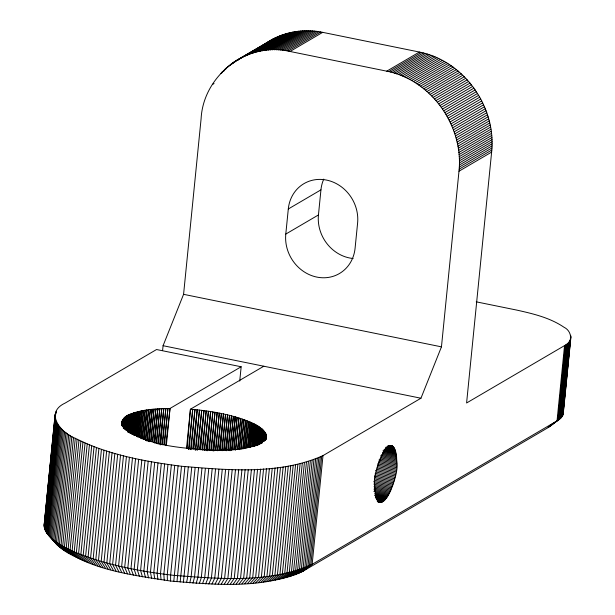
<?xml version="1.0" encoding="UTF-8"?>
<svg xmlns="http://www.w3.org/2000/svg" width="615" height="615" viewBox="0 0 615 615"><rect width="100%" height="100%" fill="white"/><g stroke="black" fill="none" stroke-linecap="round" stroke-linejoin="round"><path stroke-width="0.92" d="M239.735 381.069L241.165 366.763L170.032 408.437C156.625 408.698 142.795 409.267 130.172 414.233C124.268 415.679 118.61 423.059 124.391 428.102C147.685 446.021 179.357 447.597 207.609 450.08C222.515 450.549 237.69 450.295 252.196 446.475C257.87 444.822 268.148 441.439 265.742 433.667C260.575 424.857 249.621 421.944 240.657 418.515C224.39 413.334 207.416 410.612 190.427 409.213L186.522 448.312M552.816 423.466L548.142 427.594L303.249 571.066C261.898 589.393 214.489 584.611 170.593 581.044L170.647 574.987L181.494 466.27C145.209 461.527 108.217 454.992 75.291 438.295C60.9 432.891 44.165 412.796 65.121 403.094L156.548 349.528L241.165 366.763M396.829 462.411C394.161 418.93 371.414 471.851 374.62 485.566C377.279 529.054 400.034 476.133 396.829 462.411L379.893 458.967M170.593 581.044C131.687 574.864 88.598 570.274 56.949 544.682L48.523 535.219C45.341 531.675 42.958 526.601 44.657 521.827M181.494 466.27C228.319 470.068 278.887 475.172 322.998 455.615L420.952 398.228L441.455 346.852L458.982 171.216C463.879 126.229 431.469 80.042 386.743 71.171L290.042 51.475C247.591 40.836 203.281 75.476 201.105 118.695L183.578 294.324L163.075 345.707L162.598 350.473M476.241 301.834L516.615 310.06C532.997 313.704 549.964 317.686 564.032 327.272C571.758 330.901 573.488 342.271 564.547 345.607L466.593 402.986L491.631 152.09C496.528 107.102 464.125 60.916 419.399 52.044L322.69 32.349C303.725 28.367 283.138 31.811 266.948 42.635M173.784 581.413L184.9 466.654M176.982 581.752L188.305 467.016M187.129 448.366L190.427 409.213L263.812 366.225M193.91 448.996L197.215 409.836L192.695 448.873M200.644 449.803L203.965 410.628L199.445 449.65M154.834 443.161L157.809 408.86L154.019 442.27M160.684 444.783L163.79 408.56L159.769 443.861M207.293 450.78L210.638 411.581L206.11 450.587M213.874 450.949L217.157 412.703L212.752 450.741M220.331 450.303L223.476 413.964L219.301 450.088M149.307 441.724L152.143 409.344L148.515 441.532M226.443 450.757L229.533 415.363L225.482 450.518M232.409 449.411L235.276 416.885L231.471 450.126M139.567 437.473L141.95 410.82L139.021 437.35M144.225 439.517L146.839 409.997L143.564 439.356M189.105 449.496L192.687 409.398L188.482 449.442M195.87 450.18L199.468 410.082L195.255 450.111M237.928 449.135L240.657 418.515L237.567 449.019M135.362 435.597L137.522 411.812L134.923 435.505M151.029 441.562L153.988 409.16L150.606 441.601M156.648 443.054L159.769 408.737L156.179 443.084M162.568 444.73L165.842 408.498L162.053 444.745M202.681 450.08L206.202 410.928L202.081 449.996M209.369 450.149L212.828 411.942L208.8 450.049M215.903 450.365L219.294 413.103L215.358 450.257M222.207 450.718L225.528 414.41L221.7 450.611M243.033 448.958L245.631 420.245L242.725 448.835M247.799 447.666L250.144 422.051L247.53 447.782M128.489 432.299L130.172 414.233L128.243 432.253M131.656 433.875L133.578 412.949L131.318 433.813M140.966 438.149L143.533 410.528L140.658 438.211M145.755 440.248L148.561 409.759L145.386 440.294M228.319 450.257L231.486 415.855L227.857 450.134M234.1 449.911L237.113 417.416L233.692 449.788M252.05 446.698L254.156 423.927L251.835 446.798M125.967 429.908L127.313 415.648L125.814 429.885M132.771 434.451L134.839 412.55L132.571 434.513M136.622 436.227L138.944 411.466L136.376 436.281M191.157 449.68L194.955 409.605L190.535 449.627M239.504 449.665L242.364 419.084L239.15 449.542M244.57 448.558L247.184 420.837L244.286 448.443M249.175 447.52L251.535 422.666L248.944 447.413M255.779 445.767L257.647 425.849L255.617 445.86M259.038 443.93L260.568 427.802L258.93 443.999M260.852 443.361L262.19 429.109L260.699 443.354M123.953 428.586L125.045 417.185L123.961 427.625M126.736 430.392L128.204 415.163L126.644 430.438M129.434 432.829L131.249 413.787L129.288 432.883M142.403 438.849L145.163 410.251L142.08 438.902M147.308 441.001L150.329 409.544L146.924 441.047M152.774 441.416L155.879 408.998L152.351 441.447M158.401 443.915L161.76 408.637L157.909 443.938M164.482 444.691L167.926 408.452L163.959 444.707M198.007 449.465L201.72 410.343L197.292 450.349M204.695 450.372L208.431 411.251L204.103 450.288M211.352 450.488L215.004 412.311L210.784 450.388M217.825 450.749L221.4 413.526L217.287 450.641M224.144 450.195L227.55 414.879L223.652 450.08M253.28 446.544L255.379 424.558L253.096 446.444M256.839 445.606L258.684 426.495L256.709 445.521M261.629 443.046L262.905 429.762L261.56 443.1M264.127 431.077L263.043 441.524M122.731 425.48L123.377 418.823M124.538 429.032L125.737 416.663L124.568 428.117M127.474 431.845L129.158 414.687L127.374 431.745M130.426 433.375L132.386 413.365L130.288 433.26M133.924 435.043L136.153 412.173L133.716 435.105M137.929 436.865L140.42 411.135L137.66 436.927M230.079 450.726L233.4 416.363L229.626 450.603M235.845 449.457L238.912 417.962L235.361 450.288M241.134 449.242L244.017 419.661L240.796 449.127M246.069 448.166L248.691 421.444L245.8 448.051M250.528 447.151L252.873 423.297L250.313 447.051M259.93 443.746L261.413 428.455L259.745 444.622M262.336 442.838L263.551 430.415L262.282 442.785M263.712 441.209L264.635 431.722L263.674 441.255M264.704 440.624L265.442 433.022L264.658 440.624M265.088 440.309L265.742 433.667L265.073 440.332M44.096 525.525L55.058 414.941M44.388 522.742L55.242 414.018M44.165 526.471L55.012 417.746M55.319 415.017L55.511 413.111M44.311 527.424L55.166 418.7M55.573 415.071L55.857 412.204M44.549 528.377L55.404 419.661M56.103 413.226L56.296 411.312M55.719 420.622L44.872 529.346L46.671 531.398M56.126 421.59L45.272 530.315L46.471 531.675M56.611 422.566L45.756 531.283L47.547 533.313M57.18 423.543L46.325 532.267L47.516 533.605M57.825 424.519L46.978 533.243L58.856 546.543M58.563 425.503L47.709 534.227L57.864 545.613M59.378 426.495L48.523 535.219C61.131 548.211 79.066 554.023 95.786 559.742C121.24 567.645 147.592 572.388 174.045 575.379C219.786 578.807 269.139 583.543 312.143 564.339L557.036 420.875C560.665 418.915 564.516 415.01 563.109 410.52M49.423 536.203L60.27 427.479M50.399 537.195L61.246 428.471M51.452 538.187L62.307 429.462M63.437 430.446L52.59 539.171L59.916 547.465M64.652 431.438L53.805 540.162L61.054 548.396M65.943 432.43L55.096 541.146L62.269 549.318M67.319 433.414L56.465 542.138L63.553 550.248M68.765 434.398L57.91 543.122L64.906 551.171M70.287 435.374L59.432 544.098L66.335 552.086M71.878 436.35L61.023 545.075L67.827 553M73.546 437.327L62.699 546.051L69.395 553.915M75.291 438.295L64.437 547.019L71.025 554.822M77.106 439.256L66.251 547.98L72.724 555.722M78.989 440.209L68.134 548.934L74.492 556.621M80.942 441.163L70.087 549.887L76.322 557.513M82.964 442.108L72.109 550.825L78.22 558.397M85.055 443.038L74.2 551.763L80.181 559.273M87.207 443.969L76.352 552.693L82.195 560.142M89.421 444.883L78.574 553.608L84.278 561.003M91.704 445.79L80.857 554.515L86.415 561.856M94.049 446.69L83.194 555.414L88.614 562.694M96.455 447.582L85.6 556.306L90.866 563.532M98.915 448.458L88.06 557.182L93.173 564.355M101.437 449.327L90.582 558.051L95.533 565.162M104.012 450.18L93.157 558.904L97.946 565.961M106.641 451.018L95.786 559.742L100.414 566.753M109.324 451.848L98.469 560.573L102.928 567.53M112.053 452.663L101.198 561.387L105.496 568.291M114.836 453.463L103.981 562.187L108.102 569.044M117.665 454.247L106.818 562.971L110.754 569.782M121.716 424.265L121.901 422.367M122.293 426.064L122.962 419.392L122.285 426.034M120.54 455.023L109.693 563.747L113.452 570.505M125.183 429.485L126.49 416.147L125.122 429.416M123.461 455.776L112.614 564.501L116.189 571.212M126.429 456.515L115.574 565.239L118.964 571.904M129.434 457.237L118.58 565.961L121.785 572.58M132.471 457.944L121.624 566.669L124.637 573.249M135.554 458.636L124.699 567.361L127.52 573.895M138.667 459.305L127.82 568.029L130.442 574.525M141.819 459.959L130.964 568.683L133.394 575.133M144.994 460.597L134.147 569.321L136.376 575.732M148.207 461.212L137.353 569.936L139.39 576.309M151.444 461.811L140.589 570.535L142.419 576.87M154.465 442.239L157.809 408.86M154.703 462.388L143.856 571.112L145.478 577.408M157.994 462.949L147.139 571.666L148.561 577.931M160.169 444.799L163.79 408.56M161.299 463.479L150.452 572.204L151.659 578.438M166.319 445.629L170.032 408.437L165.781 445.637M164.628 464.002L153.781 572.726L154.78 578.923M167.972 464.494L157.125 573.218L157.917 579.384M171.339 464.971L160.484 573.695L161.069 579.83M174.714 465.424L163.859 574.149L164.236 580.26M178.096 465.855L167.249 574.579L167.411 580.66M193.302 448.935L197.215 409.836M191.719 467.362L180.18 582.074M195.14 467.684L183.385 582.374M198.553 467.977L187.698 576.701L186.583 582.651M201.958 468.253L191.111 576.978L189.781 582.905M205.364 468.499L194.517 577.224L192.972 583.143M208.769 468.73L197.915 577.447L196.162 583.351M212.16 468.93L201.305 577.654L199.337 583.543M215.534 469.107L204.687 577.831L202.504 583.712M218.902 469.26L208.054 577.985L205.664 583.858M222.253 469.391L211.406 578.115L208.808 583.981M225.59 469.499L214.735 578.223L211.937 584.081M228.903 469.583L218.056 578.308L215.042 584.158M232.201 469.637L221.346 578.361L218.133 584.212M235.476 469.676L224.621 578.4L221.2 584.242M238.72 469.683L227.865 578.408L224.244 584.25M241.941 469.668L231.086 578.392L227.258 584.235M245.131 469.629L234.277 578.354L230.256 584.196M248.291 469.568L237.436 578.292L233.216 584.142M251.42 469.476L240.565 578.2L236.145 584.058M254.472 446.198L256.54 425.203L254.31 446.106M254.51 469.368L243.663 578.092L239.05 583.95M257.862 445.275L259.661 427.148L257.746 445.199M257.57 469.23L246.715 577.954L241.91 583.827M260.775 443.423L262.19 429.109M260.591 469.076L249.736 577.793L244.739 583.673M264.227 440.978L265.073 432.376L264.204 440.94M264.681 440.655L265.442 433.022M285.791 234.077L288.297 208.985A37.561 33.856 59.6 0 1 326.542 180.08A37.561 33.856 59.6 0 1 357.599 223.099L355.093 248.191A37.561 33.856 59.6 0 1 316.856 277.096A37.561 33.856 59.6 0 1 285.791 234.077L318.447 214.95L320.945 189.858A37.561 33.856 59.6 0 1 323.751 179.096M265.657 439.687L266.126 434.943M266.21 435.574L265.888 439.671L266.172 436.811M265.941 439.049L266.226 436.196M263.566 468.891L252.711 577.608L247.538 583.504M266.503 468.684L255.648 577.408L250.29 583.312M269.393 468.453L258.546 577.17L253.003 583.089M272.245 468.192L261.39 576.916L255.671 582.851M275.043 467.915L264.189 576.639L258.292 582.597M277.796 467.615L266.941 576.34L260.875 582.313M280.494 467.292L269.647 576.017L263.404 582.005M283.146 466.946L272.291 575.671L265.888 581.682M285.744 466.577L274.89 575.294L268.325 581.336M288.281 466.178L277.427 574.902L270.708 580.967M290.764 465.77L279.91 574.487L273.037 580.575M293.194 465.332L282.339 574.056L275.305 580.168M295.554 464.871L284.707 573.595L277.526 579.737M297.86 464.394L287.005 573.119L279.687 579.292M300.105 463.895L289.25 572.619L281.785 578.823M302.28 463.372L291.425 572.096L283.83 578.331M304.394 462.826L293.539 571.55L285.814 577.823M306.439 462.265L295.584 570.989L287.728 577.293M308.415 461.688L297.568 570.405L289.58 576.755M310.329 461.081L299.474 569.805L291.372 576.186M312.166 460.466L301.319 569.183L293.101 575.602M313.934 459.82L303.087 568.544L294.754 575.01M315.633 459.167L304.779 567.891L296.345 574.387M317.255 458.49L306.401 567.215L297.868 573.757M318.808 457.798L307.954 566.523L299.321 573.103M320.277 457.083L309.43 565.808L300.704 572.442M321.676 456.361L310.821 565.085L302.011 571.758M322.998 455.615L312.143 564.339L303.249 571.066M557.036 420.875L564.547 345.607M557.813 420.399L565.323 345.13M558.535 419.914L566.054 344.646M559.22 419.422L566.73 344.154M567.361 343.647L559.842 418.923L549.495 426.733M560.426 418.408L567.937 343.139M568.468 342.617L560.949 417.893L548.142 427.594M568.944 342.094L561.426 417.362L557.121 420.629M569.367 341.556L561.856 416.824L559.688 418.469M562.225 416.286L569.744 341.01M562.548 415.732L570.067 340.464M570.428 337.158L570.62 335.252M562.825 415.179L570.336 339.911M570.389 339.657L570.766 335.852M570.866 336.443L563.04 414.61L561.58 415.748M563.209 414.041L570.904 337.035M122.116 421.152L121.732 424.95L122.324 420.56L121.939 424.358M123.899 428.632L125.045 417.185M125.883 429.954L127.313 415.648M128.351 432.36L130.172 414.233M131.479 433.936L133.578 412.949M135.131 435.658L137.522 411.812M139.274 437.526L141.95 410.82M143.879 439.564L146.839 409.997M148.991 440.817L152.143 409.344M200.044 449.726L203.965 410.628M206.702 450.68L210.638 411.581M213.313 450.841L217.157 412.703M219.816 450.195L223.476 413.964M225.966 450.634L229.533 415.363M231.901 450.249L235.276 416.885M556.806 420.66L558.251 419.568M552.093 424.435L555.683 421.713M266.41 42.989L259.999 47.147M235.376 61.062L273.045 39.029M233.762 62.115L274.767 38.153M232.17 63.222L276.512 37.323M230.617 64.36L235.514 61.492M237.144 60.539L239.596 59.102M244.493 56.234L246.938 54.797M251.835 51.929L257.554 48.585M245.631 55.665L278.288 36.539M229.088 65.551L233.17 63.16M247.422 54.935L280.079 35.808M227.588 66.781L230.041 65.344M249.236 54.251L281.885 35.117M226.128 68.05L227.758 67.097M251.066 53.613L283.723 34.486M224.698 69.364L226.328 68.403M252.919 53.021L285.568 33.894M223.299 70.717L225.751 69.28M254.787 52.483L287.436 33.356M221.938 72.101L224.39 70.671M256.67 51.998L289.319 32.872M220.616 73.531L222.246 72.578M258.569 51.56L291.218 32.434M260.483 51.168L293.132 32.041M262.405 50.83L295.054 31.703M264.342 50.545L296.991 31.419M266.287 50.307L298.944 31.181M268.248 50.123L300.896 30.996M270.208 49.992L302.864 30.865M212.413 84.509L214.043 83.555M272.184 49.907L304.832 30.781M274.159 49.877L306.808 30.75M276.143 49.9L308.792 30.773M278.126 49.969L310.775 30.842M280.117 50.092L312.766 30.965M282.101 50.269L314.757 31.142M284.092 50.492L316.74 31.365M286.075 50.768L318.731 31.642M288.058 51.099L320.715 31.965M290.042 51.475L322.69 32.349M386.743 71.171L419.399 52.044M388.718 71.601L421.375 52.467M390.686 72.078L423.343 52.952M392.647 72.608L425.303 53.474M394.599 73.185L427.256 54.051M396.544 73.808L429.201 54.681M398.482 74.484L431.13 55.358M400.396 75.207L433.052 56.08M402.302 75.983L434.959 56.849M404.201 76.798L436.85 57.672M406.077 77.667L438.726 58.54M407.937 78.582L440.586 59.447M409.774 79.535L442.431 60.408M411.604 80.542L444.253 61.415M413.403 81.587L446.06 62.461M415.187 82.679L447.835 63.553M416.947 83.817L449.596 64.69M418.684 85.001L451.333 65.867M420.399 86.215L453.047 67.089M422.082 87.484L454.739 68.35M423.743 88.783L456.399 69.656M425.38 90.128L458.029 70.994M426.987 91.512L459.636 72.378M428.563 92.927L461.212 73.8M430.108 94.387L462.757 75.253M431.622 95.879L464.279 76.752M433.106 97.408L465.755 78.282M434.559 98.969L467.208 79.842M435.974 100.568L468.622 81.441M437.357 102.198L470.006 83.071M438.703 103.858L471.351 84.732M440.009 105.549L472.658 86.423M441.286 107.271L473.934 88.145M442.516 109.024L475.172 89.898M443.715 110.8L476.364 91.673M444.868 112.606L477.524 93.48M445.983 114.436L478.639 95.31M288.297 208.985L320.945 189.858M447.059 116.289L479.715 97.162M448.097 118.165L480.746 99.038M449.088 120.071L481.737 100.937M450.042 121.985L482.69 102.859M450.949 123.93L483.598 104.796M451.81 125.891L484.459 106.756M452.625 127.866L485.281 108.732M453.401 129.857L486.05 110.731M454.131 131.864L486.78 112.737M454.816 133.886L487.464 114.759M455.454 135.915L488.102 116.788M456.046 137.968L488.694 118.833M456.584 140.02L489.24 120.894M457.083 142.08L489.732 122.954M457.537 144.156L490.186 125.029M457.937 146.232L490.586 127.105M458.29 148.315L490.939 129.188M458.598 150.406L491.247 131.279M458.852 152.497L491.508 133.37M459.059 154.588L491.716 135.461M459.221 156.679L491.877 137.552M459.336 158.77L491.985 139.643M459.397 160.861L492.046 141.727M459.413 162.944L492.062 143.81M459.382 165.02L492.031 145.893M459.297 167.096L491.946 147.969M459.167 169.163L491.816 150.029M458.982 171.216L491.631 152.09M183.578 294.324L441.455 346.852M163.075 345.707L420.952 398.228M390.064 445.491L391.947 445.875M389.572 445.498L392.393 446.075M389.057 445.575L392.824 446.344M388.526 445.714L393.231 446.675M387.98 445.921L393.623 447.074M387.412 446.19L394 447.536M387.765 446.721L394.353 448.058M386.22 446.928L394.684 448.65M385.59 447.382L394.999 449.304M385.882 448.097L395.291 450.011M385.205 448.673L395.553 450.78M384.506 449.304L395.799 451.602M383.783 449.988L396.022 452.479M383.037 450.726L396.214 453.409M383.207 451.702L396.383 454.385M382.407 452.54L396.521 455.415M382.53 453.609L396.644 456.484M381.677 454.531L396.729 457.598M380.8 455.492L396.798 458.752M380.839 456.676L396.836 459.935M380.846 457.898L396.844 461.158M378.909 460.051L396.783 463.695M378.84 461.358L396.713 465.002M378.74 462.688L396.621 466.331M377.679 463.841L396.498 467.677M377.533 465.209L396.352 469.037M377.356 466.577L396.175 470.413M377.156 467.961L395.975 471.797M376.934 469.353L395.752 473.181M375.742 470.544L395.507 474.572M376.411 472.128L395.237 475.964M375.181 473.319L394.938 477.348M375.803 474.888L394.622 478.716M374.527 476.056L394.284 480.084M375.104 477.601L393.923 481.43M374.727 478.931L393.546 482.767M375.273 480.43L393.154 484.074M373.92 481.53L392.739 485.358M374.427 482.975L392.301 486.619M373.982 484.205L391.855 487.849M374.458 485.589L391.394 489.04M373.982 486.749L390.917 490.201M374.435 488.064L390.425 491.316M373.935 489.14L389.925 492.4M374.366 490.363L389.418 493.43M373.843 491.347L388.903 494.414M375.196 492.669L388.373 495.352M374.666 493.553L387.842 496.244M375.065 494.583L387.304 497.074M374.527 495.359L386.758 497.85M375.865 496.459L386.212 498.565M375.319 497.12L385.667 499.226M375.711 497.912L385.121 499.826M376.111 498.642L384.575 500.364M376.511 499.303L384.037 500.841M376.91 499.903L383.499 501.248M377.326 500.441L382.968 501.586M377.741 500.91L382.445 501.863M377.218 501.117L381.923 502.071M377.656 501.448L381.415 502.217M378.094 501.717L380.916 502.294M377.61 501.717L380.431 502.294M378.079 501.848L379.962 502.232M56.949 544.682L49.892 536.295M353.141 258.508A37.561 33.856 59.6 0 1 318.447 214.95M123.869 418.269L123.031 426.833L123.869 418.269M122.608 419.968L122.047 425.68L122.608 419.968M124.422 417.716L123.384 428.201L124.422 417.716M265.964 434.305L265.496 439.087L265.964 434.305"/></g></svg>
